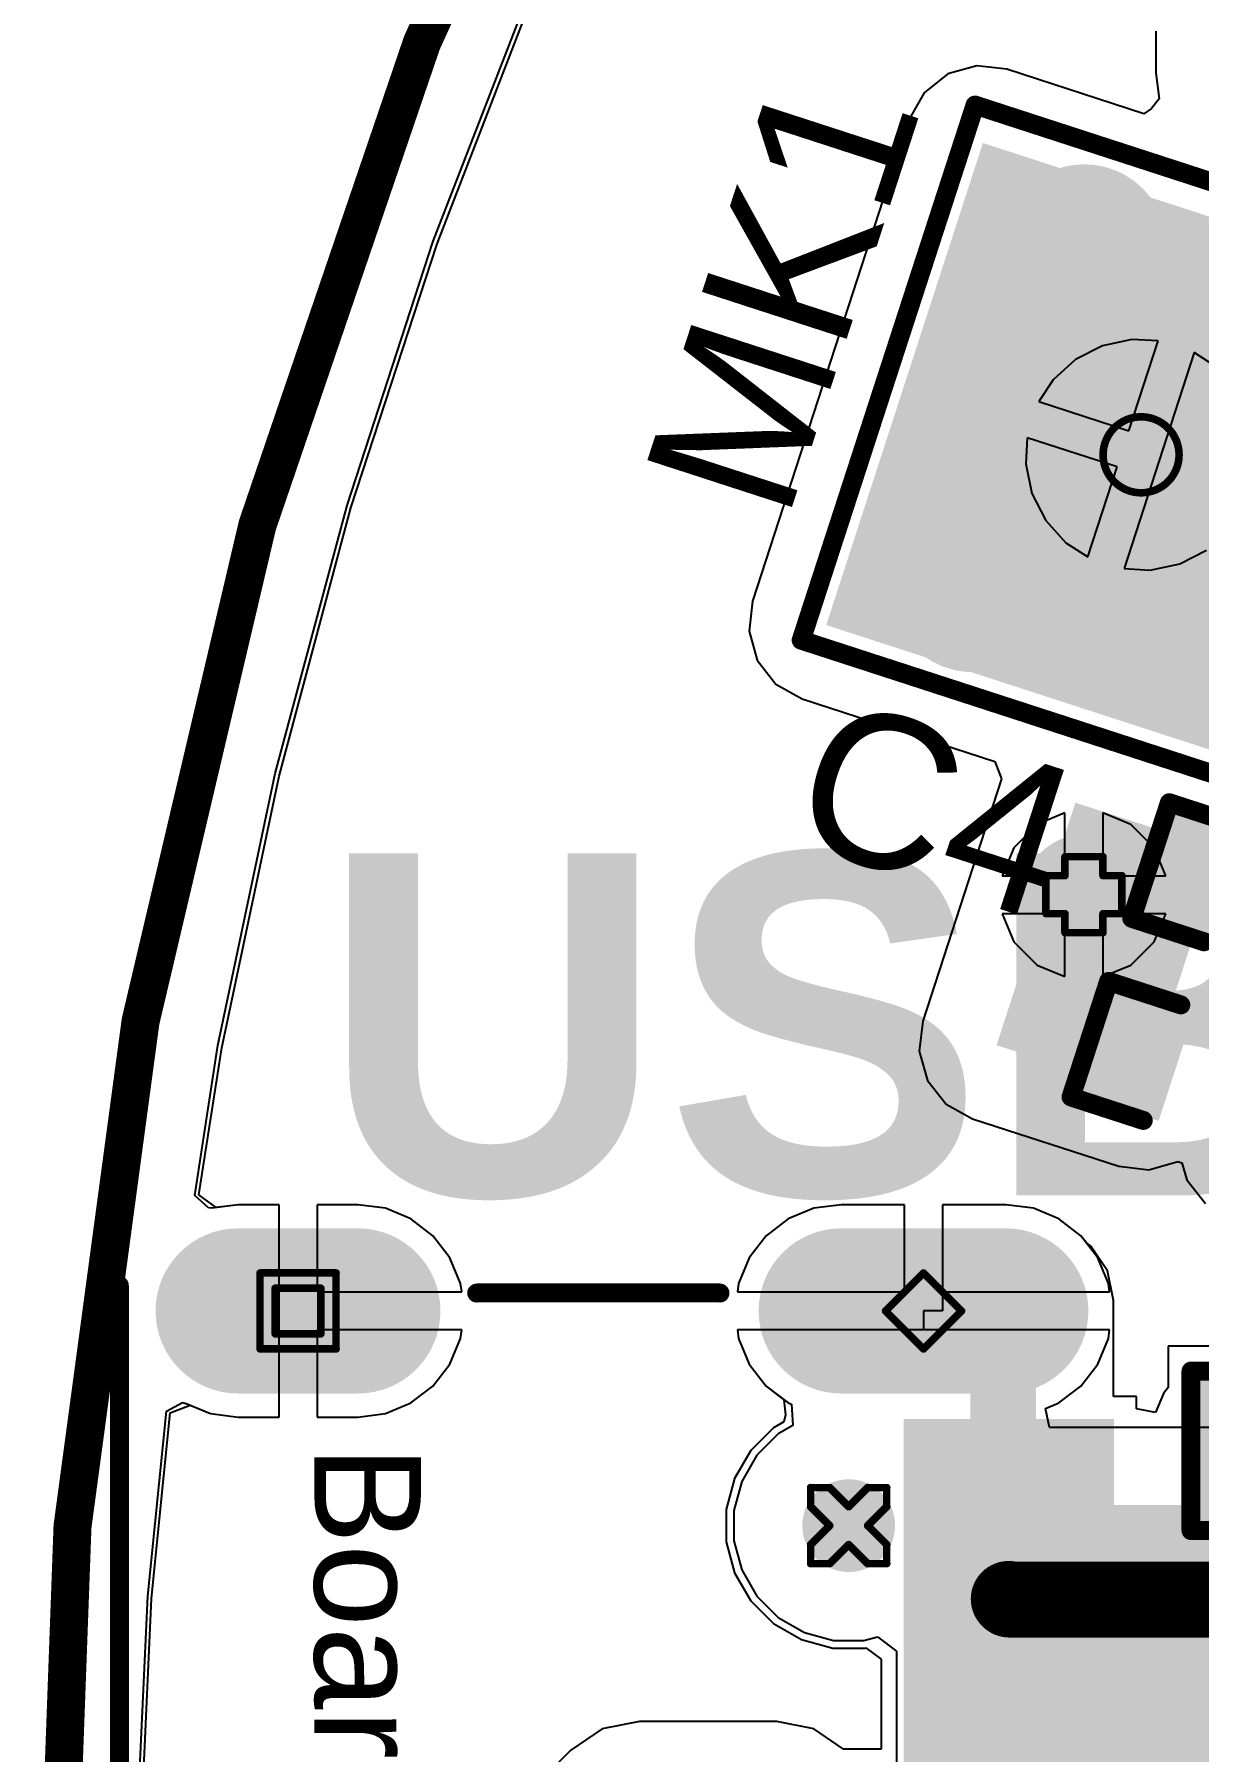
# Model space of a CAD drawing. Header units: inches. Extents: x -60 to 307, y -25 to 134.
# Drawn here: x -12.22 to -4.44, y 22.48 to 33.96 of the extents above; entities that cross this region are included whole.
import ezdxf

# ---------------------------------------------------------------- set-up
doc = ezdxf.new("R2010")
doc.units = ezdxf.units.IN
for name, color, linetype in [('BOARD OUTLINE', 216, 'Continuous'), ('Bottom Layer', 5, 'Continuous'), ('Bottom Solder', 6, 'Continuous'), ('Drill Drawing', 1, 'Continuous'), ('Multi-Layer', 9, 'Continuous'), ('Pad Holes', 156, 'Continuous'), ('Top Layer', 1, 'Continuous'), ('Top Overlay', 2, 'Continuous'), ('Top Paste', 8, 'Continuous'), ('Top Solder', 216, 'Continuous'), ('Via Holes', 16, 'Continuous')]:
    doc.layers.add(name, color=color, linetype=linetype)
doc.styles.add('Arial', font='', dxfattribs={"height": 0.2})
doc.styles.add('Arial_Bold', font='', dxfattribs={"height": 0.2})
doc.styles.get('Arial').set_extended_font_data('Arial')
doc.styles.get('Arial_Bold').set_extended_font_data('Arial', bold=True)

# ---------------------------------------------------------------- blocks, each defined once
blk = doc.blocks.new('C___0603_5')
at = {"layer": 'Top Layer'}
for points in [[(-0.381, 0.445), (-0.381, -0.445), (-1.143, -0.445), (-1.143, 0.445)], [(1.143, 0.445), (1.143, -0.445), (0.381, -0.445), (0.381, 0.445)]]:
    blk.add_hatch(color=1, dxfattribs=at).paths.add_polyline_path(points)
at = {"layer": 'Top Paste'}
for points in [[(-0.381, 0.445), (-0.381, -0.445), (-1.143, -0.445), (-1.143, 0.445)], [(1.143, 0.445), (1.143, -0.445), (0.381, -0.445), (0.381, 0.445)]]:
    blk.add_hatch(color=8, dxfattribs=at).paths.add_polyline_path(points)
at = {"layer": 'Top Solder'}
for points in [[(-0.321, 0.504), (-0.321, -0.504), (-1.203, -0.504), (-1.203, 0.504)], [(1.203, 0.504), (1.203, -0.504), (0.321, -0.504), (0.321, 0.504)]]:
    blk.add_hatch(color=216, dxfattribs=at).paths.add_polyline_path(points)
at = {"layer": 'Top Overlay', "const_width": 0.127}
for points in [[(-1.245, 0.533), (-0.457, 0.533)], [(-1.245, -0.533), (-1.245, 0.533)], [(0.457, 0.533), (1.245, 0.533)], [(1.245, -0.533), (1.245, 0.533)], [(-1.245, -0.533), (-0.457, -0.533)], [(0.457, -0.533), (1.245, -0.533)]]:
    blk.add_lwpolyline(points, dxfattribs=at)
at = {"layer": 'Top Overlay', "const_width": 0.0635}
for points in [[(-1.276, 0.533, 1), (-1.213, 0.533, 1)], [(-1.276, 0.533, 1), (-1.213, 0.533, 1)], [(-0.489, 0.533, 1), (-0.425, 0.533, 1)], [(0.425, 0.533, 1), (0.489, 0.533, 1)], [(1.213, 0.533, 1), (1.276, 0.533, 1)], [(1.213, 0.533, 1), (1.276, 0.533, 1)], [(-1.276, -0.533, 1), (-1.213, -0.533, 1)], [(-1.276, -0.533, 1), (-1.213, -0.533, 1)], [(-0.489, -0.533, 1), (-0.425, -0.533, 1)], [(0.425, -0.533, 1), (0.489, -0.533, 1)], [(1.213, -0.533, 1), (1.276, -0.533, 1)], [(1.213, -0.533, 1), (1.276, -0.533, 1)]]:
    blk.add_lwpolyline(points, format="xyb", close=True, dxfattribs=at)
blk = doc.blocks.new('SPM0687LR5H_1_28')
at = {"layer": 'Bottom Solder'}
h = blk.add_hatch(color=6, dxfattribs=at)
edge = h.paths.add_edge_path()
edge.add_arc((0, -0.913), 0.102, 0, 360)
at = {"layer": 'Pad Holes'}
h = blk.add_hatch(color=7, dxfattribs=at)
edge = h.paths.add_edge_path()
edge.add_arc((0, -0.913), 0.512, 0, 360)
at = {"layer": 'Top Layer'}
h = blk.add_hatch(color=1, dxfattribs=at)
edge = h.paths.add_edge_path()
edge.add_arc((-1.204, 1.703), 0.45, 0, 360)
h = blk.add_hatch(color=1, dxfattribs=at)
edge = h.paths.add_edge_path()
edge.add_arc((0, 1.703), 0.45, 0, 360)
h = blk.add_hatch(color=1, dxfattribs=at)
edge = h.paths.add_edge_path()
edge.add_arc((1.204, 1.703), 0.45, 0, 360)
h = blk.add_hatch(color=1, dxfattribs=at)
edge = h.paths.add_edge_path()
edge.add_arc((0, -0.913), 0.838, 0, 360)
h = blk.add_hatch(color=1, dxfattribs=at)
edge = h.paths.add_edge_path()
edge.add_arc((-1.204, -1.703), 0.45, 0, 360)
h = blk.add_hatch(color=1, dxfattribs=at)
edge = h.paths.add_edge_path()
edge.add_arc((1.204, -1.703), 0.45, 0, 360)
at = {"layer": 'Top Paste'}
h = blk.add_hatch(color=8, dxfattribs=at)
edge = h.paths.add_edge_path()
edge.add_arc((-1.204, 1.703), 0.45, 0, 360)
h = blk.add_hatch(color=8, dxfattribs=at)
edge = h.paths.add_edge_path()
edge.add_arc((0, 1.703), 0.45, 0, 360)
h = blk.add_hatch(color=8, dxfattribs=at)
edge = h.paths.add_edge_path()
edge.add_arc((1.204, 1.703), 0.45, 0, 360)
h = blk.add_hatch(color=8, dxfattribs=at)
edge = h.paths.add_edge_path()
edge.add_arc((-1.204, -1.703), 0.45, 0, 360)
h = blk.add_hatch(color=8, dxfattribs=at)
edge = h.paths.add_edge_path()
edge.add_arc((1.204, -1.703), 0.45, 0, 360)
at = {"layer": 'Top Solder'}
h = blk.add_hatch(color=216, dxfattribs=at)
edge = h.paths.add_edge_path()
edge.add_arc((-1.204, 1.703), 0.552, 0, 360)
h = blk.add_hatch(color=216, dxfattribs=at)
edge = h.paths.add_edge_path()
edge.add_arc((0, 1.703), 0.552, 0, 360)
h = blk.add_hatch(color=216, dxfattribs=at)
edge = h.paths.add_edge_path()
edge.add_arc((1.204, 1.703), 0.552, 0, 360)
h = blk.add_hatch(color=216, dxfattribs=at)
edge = h.paths.add_edge_path()
edge.add_arc((0, -0.913), 0.94, 0, 360)
h = blk.add_hatch(color=216, dxfattribs=at)
edge = h.paths.add_edge_path()
edge.add_arc((-1.204, -1.703), 0.552, 0, 360)
h = blk.add_hatch(color=216, dxfattribs=at)
edge = h.paths.add_edge_path()
edge.add_arc((1.204, -1.703), 0.552, 0, 360)
at = {"layer": 'Top Overlay', "const_width": 0.127}
for points in [[(1.88, 2.436), (-1.88, 2.436)], [(-1.88, -2.69), (-1.88, 2.436)], [(1.88, -2.69), (1.88, 2.436)], [(-2.032, 1.778), (-2.159, 1.905)], [(-2.159, 1.651), (-2.159, 1.905)], [(-2.159, 1.651), (-2.032, 1.778)], [(1.88, -2.69), (-1.88, -2.69)]]:
    blk.add_lwpolyline(points, dxfattribs=at)
at = {"layer": 'Top Overlay', "const_width": 0.0635}
for points in [[(-1.912, 2.436, 1), (-1.848, 2.436, 1)], [(-1.912, 2.436, 1), (-1.848, 2.436, 1)], [(1.848, 2.436, 1), (1.912, 2.436, 1)], [(1.848, 2.436, 1), (1.912, 2.436, 1)], [(-2.191, 1.905, 1), (-2.127, 1.905, 1)], [(-2.191, 1.905, 1), (-2.127, 1.905, 1)], [(-2.064, 1.778, 1), (-2, 1.778, 1)], [(-2.064, 1.778, 1), (-2, 1.778, 1)], [(-2.191, 1.651, 1), (-2.127, 1.651, 1)], [(-2.191, 1.651, 1), (-2.127, 1.651, 1)], [(-1.912, -2.69, 1), (-1.848, -2.69, 1)], [(-1.912, -2.69, 1), (-1.848, -2.69, 1)], [(1.848, -2.69, 1), (1.912, -2.69, 1)], [(1.848, -2.69, 1), (1.912, -2.69, 1)]]:
    blk.add_lwpolyline(points, format="xyb", close=True, dxfattribs=at)
blk = doc.blocks.new('TYPE_C_31_M_12__30')
at = {"layer": 'Bottom Layer'}
h = blk.add_hatch(color=5, dxfattribs=at)
edge = h.paths.add_edge_path()
edge.add_arc((-1.125, -0.02), 0.45, 0, 180)
edge.add_line((-1.575, -0.02), (-1.575, -1.12))
edge.add_arc((-1.125, -1.12), 0.45, 180, 360)
edge.add_line((-0.675, -1.12), (-0.675, -0.02))
h = blk.add_hatch(color=5, dxfattribs=at)
edge = h.paths.add_edge_path()
edge.add_arc((7.525, -1.12), 0.45, 180, 360)
edge.add_line((7.975, -1.12), (7.975, -0.02))
edge.add_arc((7.525, -0.02), 0.45, 0, 180)
edge.add_line((7.075, -0.02), (7.075, -1.12))
h = blk.add_hatch(color=5, dxfattribs=at)
edge = h.paths.add_edge_path()
edge.add_arc((-1.125, -5.15), 0.45, 180, 360)
edge.add_line((-0.675, -5.15), (-0.675, -4.35))
edge.add_arc((-1.125, -4.35), 0.45, 0, 180)
edge.add_line((-1.575, -4.35), (-1.575, -5.15))
h = blk.add_hatch(color=5, dxfattribs=at)
edge = h.paths.add_edge_path()
edge.add_arc((7.525, -5.15), 0.45, 180, 360)
edge.add_line((7.975, -5.15), (7.975, -4.35))
edge.add_arc((7.525, -4.35), 0.45, 0, 180)
edge.add_line((7.075, -4.35), (7.075, -5.15))
at = {"layer": 'Bottom Solder'}
h = blk.add_hatch(color=6, dxfattribs=at)
edge = h.paths.add_edge_path()
edge.add_arc((-1.125, -0.02), 0.552, 0, 180)
edge.add_line((-1.677, -0.02), (-1.677, -1.12))
edge.add_arc((-1.125, -1.12), 0.552, 180, 360)
edge.add_line((-0.573, -1.12), (-0.573, -0.02))
h = blk.add_hatch(color=6, dxfattribs=at)
edge = h.paths.add_edge_path()
edge.add_arc((7.525, -1.12), 0.552, 180, 360)
edge.add_line((8.077, -1.12), (8.077, -0.02))
edge.add_arc((7.525, -0.02), 0.552, 0, 180)
edge.add_line((6.973, -0.02), (6.973, -1.12))
h = blk.add_hatch(color=6, dxfattribs=at)
edge = h.paths.add_edge_path()
edge.add_arc((0.31, -1.07), 0.102, 0, 360)
h = blk.add_hatch(color=6, dxfattribs=at)
edge = h.paths.add_edge_path()
edge.add_arc((6.09, -1.07), 0.102, 0, 360)
h = blk.add_hatch(color=6, dxfattribs=at)
edge = h.paths.add_edge_path()
edge.add_arc((-1.125, -5.15), 0.552, 180, 360)
edge.add_line((-0.573, -5.15), (-0.573, -4.35))
edge.add_arc((-1.125, -4.35), 0.552, 0, 180)
edge.add_line((-1.677, -4.35), (-1.677, -5.15))
h = blk.add_hatch(color=6, dxfattribs=at)
edge = h.paths.add_edge_path()
edge.add_arc((7.525, -5.15), 0.552, 180, 360)
edge.add_line((8.077, -5.15), (8.077, -4.35))
edge.add_arc((7.525, -4.35), 0.552, 0, 180)
edge.add_line((6.973, -4.35), (6.973, -5.15))
at = {"layer": 'Multi-Layer'}
h = blk.add_hatch(color=9, dxfattribs=at)
edge = h.paths.add_edge_path()
edge.add_arc((-1.125, -0.02), 0.45, 0, 180)
edge.add_line((-1.575, -0.02), (-1.575, -1.12))
edge.add_arc((-1.125, -1.12), 0.45, 180, 360)
edge.add_line((-0.675, -1.12), (-0.675, -0.02))
h = blk.add_hatch(color=9, dxfattribs=at)
edge = h.paths.add_edge_path()
edge.add_arc((7.525, -1.12), 0.45, 180, 360)
edge.add_line((7.975, -1.12), (7.975, -0.02))
edge.add_arc((7.525, -0.02), 0.45, 0, 180)
edge.add_line((7.075, -0.02), (7.075, -1.12))
h = blk.add_hatch(color=9, dxfattribs=at)
edge = h.paths.add_edge_path()
edge.add_arc((-1.125, -5.15), 0.45, 180, 360)
edge.add_line((-0.675, -5.15), (-0.675, -4.35))
edge.add_arc((-1.125, -4.35), 0.45, 0, 180)
edge.add_line((-1.575, -4.35), (-1.575, -5.15))
h = blk.add_hatch(color=9, dxfattribs=at)
edge = h.paths.add_edge_path()
edge.add_arc((7.525, -5.15), 0.45, 180, 360)
edge.add_line((7.975, -5.15), (7.975, -4.35))
edge.add_arc((7.525, -4.35), 0.45, 0, 180)
edge.add_line((7.075, -4.35), (7.075, -5.15))
at = {"layer": 'Pad Holes'}
h = blk.add_hatch(color=7, dxfattribs=at)
edge = h.paths.add_edge_path()
edge.add_arc((-1.125, -1.12), 0.3, 180, 360)
edge.add_line((-0.825, -1.12), (-0.825, -0.02))
edge.add_arc((-1.125, -0.02), 0.3, 0, 180)
edge.add_line((-1.425, -0.02), (-1.425, -1.12))
h = blk.add_hatch(color=7, dxfattribs=at)
edge = h.paths.add_edge_path()
edge.add_arc((7.525, -1.12), 0.3, 180, 360)
edge.add_line((7.825, -1.12), (7.825, -0.02))
edge.add_arc((7.525, -0.02), 0.3, 0, 180)
edge.add_line((7.225, -0.02), (7.225, -1.12))
h = blk.add_hatch(color=7, dxfattribs=at)
edge = h.paths.add_edge_path()
edge.add_arc((0.31, -1.07), 0.31, 0, 360)
h = blk.add_hatch(color=7, dxfattribs=at)
edge = h.paths.add_edge_path()
edge.add_arc((6.09, -1.07), 0.31, 0, 360)
h = blk.add_hatch(color=7, dxfattribs=at)
edge = h.paths.add_edge_path()
edge.add_arc((-1.125, -5.15), 0.3, 180, 360)
edge.add_line((-0.825, -5.15), (-0.825, -4.35))
edge.add_arc((-1.125, -4.35), 0.3, 0, 180)
edge.add_line((-1.425, -4.35), (-1.425, -5.15))
h = blk.add_hatch(color=7, dxfattribs=at)
edge = h.paths.add_edge_path()
edge.add_arc((7.525, -5.15), 0.3, 180, 360)
edge.add_line((7.825, -5.15), (7.825, -4.35))
edge.add_arc((7.525, -4.35), 0.3, 0, 180)
edge.add_line((7.225, -4.35), (7.225, -5.15))
at = {"layer": 'Top Layer'}
for points in [[(-0.3, 0.6), (0.3, 0.6), (0.3, -0.6), (-0.3, -0.6)], [(0.5, 0.6), (1.1, 0.6), (1.1, -0.6), (0.5, -0.6)], [(1.3, 0.6), (1.6, 0.6), (1.6, -0.6), (1.3, -0.6)], [(1.8, 0.6), (2.1, 0.6), (2.1, -0.6), (1.8, -0.6)], [(2.3, 0.6), (2.6, 0.6), (2.6, -0.6), (2.3, -0.6)], [(2.8, 0.6), (3.1, 0.6), (3.1, -0.6), (2.8, -0.6)], [(3.6, -0.6), (3.3, -0.6), (3.3, 0.6), (3.6, 0.6)], [(4.1, -0.6), (3.8, -0.6), (3.8, 0.6), (4.1, 0.6)], [(4.6, -0.6), (4.3, -0.6), (4.3, 0.6), (4.6, 0.6)], [(5.1, -0.6), (4.8, -0.6), (4.8, 0.6), (5.1, 0.6)], [(5.9, -0.6), (5.3, -0.6), (5.3, 0.6), (5.9, 0.6)], [(6.1, 0.6), (6.7, 0.6), (6.7, -0.6), (6.1, -0.6)]]:
    blk.add_hatch(color=1, dxfattribs=at).paths.add_polyline_path(points)
h = blk.add_hatch(color=1, dxfattribs=at)
edge = h.paths.add_edge_path()
edge.add_arc((-1.125, -0.02), 0.45, 0, 180)
edge.add_line((-1.575, -0.02), (-1.575, -1.12))
edge.add_arc((-1.125, -1.12), 0.45, 180, 360)
edge.add_line((-0.675, -1.12), (-0.675, -0.02))
h = blk.add_hatch(color=1, dxfattribs=at)
edge = h.paths.add_edge_path()
edge.add_arc((7.525, -1.12), 0.45, 180, 360)
edge.add_line((7.975, -1.12), (7.975, -0.02))
edge.add_arc((7.525, -0.02), 0.45, 0, 180)
edge.add_line((7.075, -0.02), (7.075, -1.12))
h = blk.add_hatch(color=1, dxfattribs=at)
edge = h.paths.add_edge_path()
edge.add_arc((-1.125, -5.15), 0.45, 180, 360)
edge.add_line((-0.675, -5.15), (-0.675, -4.35))
edge.add_arc((-1.125, -4.35), 0.45, 0, 180)
edge.add_line((-1.575, -4.35), (-1.575, -5.15))
h = blk.add_hatch(color=1, dxfattribs=at)
edge = h.paths.add_edge_path()
edge.add_arc((7.525, -5.15), 0.45, 180, 360)
edge.add_line((7.975, -5.15), (7.975, -4.35))
edge.add_arc((7.525, -4.35), 0.45, 0, 180)
edge.add_line((7.075, -4.35), (7.075, -5.15))
at = {"layer": 'Top Paste'}
for points in [[(-0.3, 0.6), (0.3, 0.6), (0.3, -0.6), (-0.3, -0.6)], [(0.5, 0.6), (1.1, 0.6), (1.1, -0.6), (0.5, -0.6)], [(1.3, 0.6), (1.6, 0.6), (1.6, -0.6), (1.3, -0.6)], [(1.8, 0.6), (2.1, 0.6), (2.1, -0.6), (1.8, -0.6)], [(2.3, 0.6), (2.6, 0.6), (2.6, -0.6), (2.3, -0.6)], [(2.8, 0.6), (3.1, 0.6), (3.1, -0.6), (2.8, -0.6)], [(3.6, -0.6), (3.3, -0.6), (3.3, 0.6), (3.6, 0.6)], [(4.1, -0.6), (3.8, -0.6), (3.8, 0.6), (4.1, 0.6)], [(4.6, -0.6), (4.3, -0.6), (4.3, 0.6), (4.6, 0.6)], [(5.1, -0.6), (4.8, -0.6), (4.8, 0.6), (5.1, 0.6)], [(5.9, -0.6), (5.3, -0.6), (5.3, 0.6), (5.9, 0.6)], [(6.1, 0.6), (6.7, 0.6), (6.7, -0.6), (6.1, -0.6)]]:
    blk.add_hatch(color=8, dxfattribs=at).paths.add_polyline_path(points)
at = {"layer": 'Top Solder'}
for points in [[(-0.402, 0.702), (0.402, 0.702), (0.402, -0.702), (-0.402, -0.702)], [(0.398, 0.702), (1.202, 0.702), (1.202, -0.702), (0.398, -0.702)], [(1.198, 0.702), (1.702, 0.702), (1.702, -0.702), (1.198, -0.702)], [(1.698, 0.702), (2.202, 0.702), (2.202, -0.702), (1.698, -0.702)], [(2.198, 0.702), (2.702, 0.702), (2.702, -0.702), (2.198, -0.702)], [(2.698, 0.702), (3.202, 0.702), (3.202, -0.702), (2.698, -0.702)], [(3.702, -0.702), (3.198, -0.702), (3.198, 0.702), (3.702, 0.702)], [(4.202, -0.702), (3.698, -0.702), (3.698, 0.702), (4.202, 0.702)], [(4.702, -0.702), (4.198, -0.702), (4.198, 0.702), (4.702, 0.702)], [(5.202, -0.702), (4.698, -0.702), (4.698, 0.702), (5.202, 0.702)], [(6.002, -0.702), (5.198, -0.702), (5.198, 0.702), (6.002, 0.702)], [(5.998, 0.702), (6.802, 0.702), (6.802, -0.702), (5.998, -0.702)]]:
    blk.add_hatch(color=216, dxfattribs=at).paths.add_polyline_path(points)
h = blk.add_hatch(color=216, dxfattribs=at)
edge = h.paths.add_edge_path()
edge.add_arc((-1.125, -0.02), 0.552, 0, 180)
edge.add_line((-1.677, -0.02), (-1.677, -1.12))
edge.add_arc((-1.125, -1.12), 0.552, 180, 360)
edge.add_line((-0.573, -1.12), (-0.573, -0.02))
h = blk.add_hatch(color=216, dxfattribs=at)
edge = h.paths.add_edge_path()
edge.add_arc((7.525, -1.12), 0.552, 180, 360)
edge.add_line((8.077, -1.12), (8.077, -0.02))
edge.add_arc((7.525, -0.02), 0.552, 0, 180)
edge.add_line((6.973, -0.02), (6.973, -1.12))
h = blk.add_hatch(color=216, dxfattribs=at)
edge = h.paths.add_edge_path()
edge.add_arc((0.31, -1.07), 0.102, 0, 360)
h = blk.add_hatch(color=216, dxfattribs=at)
edge = h.paths.add_edge_path()
edge.add_arc((6.09, -1.07), 0.102, 0, 360)
h = blk.add_hatch(color=216, dxfattribs=at)
edge = h.paths.add_edge_path()
edge.add_arc((-1.125, -5.15), 0.552, 180, 360)
edge.add_line((-0.573, -5.15), (-0.573, -4.35))
edge.add_arc((-1.125, -4.35), 0.552, 0, 180)
edge.add_line((-1.677, -4.35), (-1.677, -5.15))
h = blk.add_hatch(color=216, dxfattribs=at)
edge = h.paths.add_edge_path()
edge.add_arc((7.525, -5.15), 0.552, 180, 360)
edge.add_line((8.077, -5.15), (8.077, -4.35))
edge.add_arc((7.525, -4.35), 0.552, 0, 180)
edge.add_line((6.973, -4.35), (6.973, -5.15))
at = {"layer": 'Top Overlay'}
for points, const_width in [([(-1.245, -3.556), (-1.245, -1.93)], 0.127), ([(7.645, -3.556), (7.645, -1.93)], 0.127), ([(3.073, -5.258), (3.073, -5.004)], 0.254), ([(3.378, -5.258), (2.769, -5.258)], 0.254), ([(3.073, -5.563), (2.769, -5.258)], 0.254), ([(3.073, -5.563), (3.378, -5.258)], 0.254), ([(7.695, -5.944), (-1.295, -5.944)], 0.127)]:
    blk.add_lwpolyline(points, dxfattribs=dict(at, const_width=const_width))
for points, const_width in [([(-1.276, -1.93, 1), (-1.213, -1.93, 1)], 0.0635), ([(7.613, -1.93, 1), (7.676, -1.93, 1)], 0.0635), ([(-1.276, -3.556, 1), (-1.213, -3.556, 1)], 0.0635), ([(7.613, -3.556, 1), (7.676, -3.556, 1)], 0.0635), ([(3.01, -5.004, 1), (3.137, -5.004, 1)], 0.127), ([(2.705, -5.258, 1), (2.832, -5.258, 1)], 0.127), ([(2.705, -5.258, 1), (2.832, -5.258, 1)], 0.127), ([(3.01, -5.258, 1), (3.137, -5.258, 1)], 0.127), ([(3.315, -5.258, 1), (3.442, -5.258, 1)], 0.127), ([(3.315, -5.258, 1), (3.442, -5.258, 1)], 0.127), ([(3.01, -5.563, 1), (3.137, -5.563, 1)], 0.127), ([(3.01, -5.563, 1), (3.137, -5.563, 1)], 0.127), ([(-1.327, -5.944, 1), (-1.264, -5.944, 1)], 0.0635), ([(7.664, -5.944, 1), (7.727, -5.944, 1)], 0.0635)]:
    blk.add_lwpolyline(points, format="xyb", close=True, dxfattribs=dict(at, const_width=const_width))
at = {"layer": 'Top Overlay', "style": 'Arial'}
blk.add_text('Board Edge', height=0.7112, dxfattribs=at).set_placement((-0.229, -4.64))
blk = doc.blocks.new('C___0402_74')
at = {"layer": 'Top Layer'}
for points in [[(-0.699, -0.318), (-0.699, 0.318), (-0.241, 0.318), (-0.241, -0.318)], [(0.241, -0.318), (0.241, 0.318), (0.699, 0.318), (0.699, -0.318)]]:
    blk.add_hatch(color=1, dxfattribs=at).paths.add_polyline_path(points)
at = {"layer": 'Top Paste'}
for points in [[(-0.699, -0.318), (-0.699, 0.318), (-0.241, 0.318), (-0.241, -0.318)], [(0.241, -0.318), (0.241, 0.318), (0.699, 0.318), (0.699, -0.318)]]:
    blk.add_hatch(color=8, dxfattribs=at).paths.add_polyline_path(points)
at = {"layer": 'Top Solder'}
for points in [[(-0.758, -0.377), (-0.758, 0.377), (-0.181, 0.377), (-0.181, -0.377)], [(0.181, -0.377), (0.181, 0.377), (0.758, 0.377), (0.758, -0.377)]]:
    blk.add_hatch(color=216, dxfattribs=at).paths.add_polyline_path(points)
at = {"layer": 'Top Overlay', "const_width": 0.127}
for points in [[(-0.279, 0.406), (-0.787, 0.406)], [(-0.787, 0.406), (-0.787, -0.406)], [(0.787, 0.406), (0.279, 0.406)], [(0.787, 0.406), (0.787, -0.406)], [(-0.279, -0.406), (-0.787, -0.406)], [(0.787, -0.406), (0.279, -0.406)]]:
    blk.add_lwpolyline(points, dxfattribs=at)
at = {"layer": 'Top Overlay', "const_width": 0.0635}
for points in [[(-0.819, 0.406, 1), (-0.756, 0.406, 1)], [(-0.819, 0.406, 1), (-0.756, 0.406, 1)], [(-0.311, 0.406, 1), (-0.248, 0.406, 1)], [(0.248, 0.406, 1), (0.311, 0.406, 1)], [(0.756, 0.406, 1), (0.819, 0.406, 1)], [(0.756, 0.406, 1), (0.819, 0.406, 1)], [(-0.819, -0.406, 1), (-0.756, -0.406, 1)], [(-0.819, -0.406, 1), (-0.756, -0.406, 1)], [(-0.311, -0.406, 1), (-0.248, -0.406, 1)], [(0.248, -0.406, 1), (0.311, -0.406, 1)], [(0.756, -0.406, 1), (0.819, -0.406, 1)], [(0.756, -0.406, 1), (0.819, -0.406, 1)]]:
    blk.add_lwpolyline(points, format="xyb", close=True, dxfattribs=at)
blk = doc.blocks.new('C___0402_75')
at = {"layer": 'Top Layer'}
for points in [[(-0.699, -0.318), (-0.699, 0.318), (-0.241, 0.318), (-0.241, -0.318)], [(0.241, -0.318), (0.241, 0.318), (0.699, 0.318), (0.699, -0.318)]]:
    blk.add_hatch(color=1, dxfattribs=at).paths.add_polyline_path(points)
at = {"layer": 'Top Paste'}
for points in [[(-0.699, -0.318), (-0.699, 0.318), (-0.241, 0.318), (-0.241, -0.318)], [(0.241, -0.318), (0.241, 0.318), (0.699, 0.318), (0.699, -0.318)]]:
    blk.add_hatch(color=8, dxfattribs=at).paths.add_polyline_path(points)
at = {"layer": 'Top Solder'}
for points in [[(-0.758, -0.377), (-0.758, 0.377), (-0.181, 0.377), (-0.181, -0.377)], [(0.181, -0.377), (0.181, 0.377), (0.758, 0.377), (0.758, -0.377)]]:
    blk.add_hatch(color=216, dxfattribs=at).paths.add_polyline_path(points)
at = {"layer": 'Top Overlay', "const_width": 0.127}
for points in [[(-0.787, 0.406), (-0.787, -0.406)], [(-0.279, 0.406), (-0.787, 0.406)], [(0.787, 0.406), (0.279, 0.406)], [(0.787, 0.406), (0.787, -0.406)], [(-0.279, -0.406), (-0.787, -0.406)], [(0.787, -0.406), (0.279, -0.406)]]:
    blk.add_lwpolyline(points, dxfattribs=at)
at = {"layer": 'Top Overlay', "const_width": 0.0635}
for points in [[(-0.819, 0.406, 1), (-0.756, 0.406, 1)], [(-0.819, 0.406, 1), (-0.756, 0.406, 1)], [(-0.311, 0.406, 1), (-0.248, 0.406, 1)], [(0.248, 0.406, 1), (0.311, 0.406, 1)], [(0.756, 0.406, 1), (0.819, 0.406, 1)], [(0.756, 0.406, 1), (0.819, 0.406, 1)], [(-0.819, -0.406, 1), (-0.756, -0.406, 1)], [(-0.819, -0.406, 1), (-0.756, -0.406, 1)], [(-0.311, -0.406, 1), (-0.248, -0.406, 1)], [(0.248, -0.406, 1), (0.311, -0.406, 1)], [(0.756, -0.406, 1), (0.819, -0.406, 1)], [(0.756, -0.406, 1), (0.819, -0.406, 1)]]:
    blk.add_lwpolyline(points, format="xyb", close=True, dxfattribs=at)

msp = doc.modelspace()

# ---------------------------------------------------------------- hatches: boundary and pattern name
at = {"layer": 'Bottom Layer'}
h = msp.add_hatch(color=5, dxfattribs=at)
edge = h.paths.add_edge_path()
edge.add_arc((-5.21, 28.209), 0.3, 0, 360)
msp.add_hatch(color=5, dxfattribs=at).paths.add_polyline_path([(-5.944, 18.136), (-3.226, 18.136), (-3.226, 24.13), (-5.944, 24.13)])
at = {"layer": 'Bottom Solder'}
h = msp.add_hatch(color=6, dxfattribs=at)
edge = h.paths.add_edge_path()
edge.add_arc((-5.21, 28.209), 0.402, 0, 360)
at = {"layer": 'Top Layer'}
for points in [[(-5.885, 33.233), (-6.932, 30.011), (-3.919, 29.032), (-2.872, 32.254)], [(-5.267, 28.824), (-5.794, 27.203), (-4.817, 26.886), (-4.291, 28.507)], [(-5.969, 24.5), (-5.531, 24.5), (-5.531, 25.497), (-5.969, 25.497)]]:
    msp.add_hatch(color=1, dxfattribs=at).paths.add_polyline_path(points)
h = msp.add_hatch(color=1, dxfattribs=at)
edge = h.paths.add_edge_path()
edge.add_arc((-5.21, 28.209), 0.3, 0, 360)
at = {"layer": 'Top Solder'}
h = msp.add_hatch(color=216, dxfattribs=at)
edge = h.paths.add_edge_path()
edge.add_arc((-5.21, 28.209), 0.402, 0, 360)
at = {"layer": 'Via Holes'}
h = msp.add_hatch(color=7, dxfattribs=at)
edge = h.paths.add_edge_path()
edge.add_arc((-5.21, 28.209), 0.15, 0, 360)

# ---------------------------------------------------------------- linework, layer by layer
at = {"layer": 'BOARD OUTLINE', "const_width": 0.254}
msp.add_lwpolyline([(33.89, 54.238, -6.230382), (11.984, 54.26)], format="xyb", dxfattribs=at)
at = {"layer": 'Bottom Layer'}
for p, q in [((-9.558, 32.576), (-8.888, 34.307)), ((-10.134, 30.811), (-9.558, 32.576)), ((-4.889, 31.92), (-5.086, 31.878)), ((-4.91, 31.309), (-4.714, 31.911)), ((-4.714, 31.911), (-4.889, 31.92)), ((-5.086, 31.878), (-5.266, 31.786)), ((-4.473, 31.832), (-4.708, 31.11)), ((-4.326, 31.737), (-4.473, 31.832)), ((-5.266, 31.786), (-5.416, 31.651)), ((-5.416, 31.651), (-5.511, 31.505)), ((-5.511, 31.505), (-4.91, 31.309)), ((-5.59, 31.263), (-5.599, 31.088)), ((-4.988, 31.068), (-5.59, 31.263)), ((-4.708, 31.11), (-4.942, 30.388)), ((-5.599, 31.088), (-5.557, 30.891)), ((-5.184, 30.466), (-4.988, 31.068)), ((-5.557, 30.891), (-5.465, 30.711)), ((-10.614, 29.018), (-10.134, 30.811)), ((-5.465, 30.711), (-5.33, 30.561)), ((-5.33, 30.561), (-5.184, 30.466)), ((-4.768, 30.378), (-4.57, 30.42)), ((-4.57, 30.42), (-4.39, 30.512)), ((-4.942, 30.388), (-4.768, 30.378)), ((-10.997, 27.202), (-10.614, 29.018)), ((-5.337, 28.756), (-5.523, 28.678)), ((-5.337, 28.336), (-5.337, 28.756)), ((-4.896, 28.678), (-5.083, 28.756)), ((-5.083, 28.756), (-5.083, 28.336)), ((-5.523, 28.678), (-5.679, 28.523)), ((-4.74, 28.523), (-4.896, 28.678)), ((-5.679, 28.523), (-5.757, 28.336)), ((-4.663, 28.336), (-4.74, 28.523)), ((-5.757, 28.336), (-5.337, 28.336)), ((-5.083, 28.336), (-4.663, 28.336)), ((-5.337, 28.082), (-5.757, 28.082)), ((-5.757, 28.082), (-5.679, 27.895)), ((-5.337, 27.662), (-5.337, 28.082)), ((-4.663, 28.082), (-5.083, 28.082)), ((-5.083, 28.082), (-5.083, 27.662)), ((-4.74, 27.895), (-4.663, 28.082)), ((-5.679, 27.895), (-5.523, 27.739)), ((-4.896, 27.739), (-4.74, 27.895)), ((-5.523, 27.739), (-5.337, 27.662)), ((-5.083, 27.662), (-4.896, 27.739)), ((-11.152, 26.199), (-10.997, 27.202)), ((-11.06, 26.116), (-11.152, 26.199)), ((-11.037, 26.114), (-11.06, 26.116)), ((-10.862, 26.137), (-11.037, 26.114)), ((-10.589, 26.137), (-10.862, 26.137)), ((-10.589, 25.427), (-10.589, 26.137)), ((-10.062, 26.137), (-10.335, 26.137)), ((-10.335, 26.137), (-10.335, 25.554)), ((-9.878, 26.113), (-10.062, 26.137)), ((-9.707, 26.042), (-9.878, 26.113)), ((-7.016, 26.113), (-7.187, 26.042)), ((-6.832, 26.137), (-7.016, 26.113)), ((-6.409, 26.137), (-6.832, 26.137)), ((-6.409, 25.554), (-6.409, 26.137)), ((-5.732, 26.137), (-6.155, 26.137)), ((-6.155, 26.137), (-6.155, 25.554)), ((-5.548, 26.113), (-5.732, 26.137)), ((-5.377, 26.042), (-5.548, 26.113)), ((-9.56, 25.929), (-9.707, 26.042)), ((-7.187, 26.042), (-7.334, 25.929)), ((-5.23, 25.929), (-5.377, 26.042)), ((-9.447, 25.782), (-9.56, 25.929)), ((-7.334, 25.929), (-7.447, 25.782)), ((-5.117, 25.782), (-5.23, 25.929)), ((-9.376, 25.611), (-9.447, 25.782)), ((-7.447, 25.782), (-7.518, 25.611)), ((-5.046, 25.611), (-5.117, 25.782)), ((-9.368, 25.554), (-9.376, 25.611)), ((-7.518, 25.611), (-7.525, 25.554)), ((-5.038, 25.554), (-5.046, 25.611)), ((-10.335, 25.554), (-9.368, 25.554)), ((-7.525, 25.554), (-6.409, 25.554)), ((-6.155, 25.554), (-5.038, 25.554)), ((-10.589, 24.717), (-10.589, 25.427)), ((-9.368, 25.3), (-10.335, 25.3)), ((-10.335, 25.3), (-10.335, 24.717)), ((-9.376, 25.243), (-9.368, 25.3)), ((-6.282, 25.3), (-7.525, 25.3)), ((-7.525, 25.3), (-7.518, 25.243)), ((-5.038, 25.3), (-6.282, 25.3)), ((-5.046, 25.243), (-5.038, 25.3)), ((-9.447, 25.072), (-9.376, 25.243)), ((-7.518, 25.243), (-7.447, 25.072)), ((-5.117, 25.072), (-5.046, 25.243)), ((-9.56, 24.925), (-9.447, 25.072)), ((-7.447, 25.072), (-7.334, 24.925)), ((-5.23, 24.925), (-5.117, 25.072)), ((-9.707, 24.812), (-9.56, 24.925)), ((-7.334, 24.925), (-7.187, 24.812)), ((-5.377, 24.812), (-5.23, 24.925)), ((-11.342, 24.757), (-11.233, 24.814)), ((-11.233, 24.814), (-11.209, 24.809)), ((-11.209, 24.809), (-11.046, 24.741)), ((-9.878, 24.741), (-9.707, 24.812)), ((-7.187, 24.812), (-7.165, 24.803)), ((-7.165, 24.803), (-7.156, 24.662)), ((-5.466, 24.775), (-5.377, 24.812)), ((-11.466, 23.52), (-11.342, 24.757)), ((-11.046, 24.741), (-10.862, 24.717)), ((-10.862, 24.717), (-10.589, 24.717)), ((-10.335, 24.717), (-10.062, 24.717)), ((-10.062, 24.717), (-9.878, 24.741)), ((-5.441, 24.648), (-5.466, 24.775)), ((-7.253, 24.606), (-7.396, 24.463)), ((-7.156, 24.662), (-7.253, 24.606)), ((-3.226, 24.648), (-5.441, 24.648)), ((-7.396, 24.463), (-7.497, 24.288)), ((-7.497, 24.288), (-7.549, 24.093)), ((-7.549, 24.093), (-7.549, 23.891)), ((-7.549, 23.891), (-7.497, 23.696)), ((-7.497, 23.696), (-7.396, 23.521)), ((-11.552, 21.666), (-11.466, 23.52)), ((-7.396, 23.521), (-7.253, 23.378)), ((-7.253, 23.378), (-7.078, 23.277)), ((-7.078, 23.277), (-6.883, 23.225)), ((-6.883, 23.225), (-6.681, 23.225)), ((-6.681, 23.225), (-6.589, 23.249)), ((-6.589, 23.249), (-6.462, 23.152)), ((-6.462, 23.152), (-6.462, 19.052))]:
    msp.add_line(p, q, dxfattribs=at)
at = {"layer": 'Drill Drawing'}
for points, const_width in [([(-4.574, 31.149, 1), (-5.082, 31.149, 1)], 0.0508), ([(-5.095, 31.149, 1), (-5.07, 31.149, 1)], 0.0254), ([(-4.587, 31.149, 1), (-4.562, 31.149, 1)], 0.0254), ([(-5.349, 28.463, 1), (-5.324, 28.463, 1)], 0.0254), ([(-5.349, 28.463, 1), (-5.324, 28.463, 1)], 0.0254), ([(-5.095, 28.463, 1), (-5.07, 28.463, 1)], 0.0254), ([(-5.095, 28.463, 1), (-5.07, 28.463, 1)], 0.0254), ([(-5.476, 28.336, 1), (-5.451, 28.336, 1)], 0.0254), ([(-5.476, 28.336, 1), (-5.451, 28.336, 1)], 0.0254), ([(-5.349, 28.336, 1), (-5.324, 28.336, 1)], 0.0254), ([(-5.349, 28.336, 1), (-5.324, 28.336, 1)], 0.0254), ([(-5.095, 28.336, 1), (-5.07, 28.336, 1)], 0.0254), ([(-5.095, 28.336, 1), (-5.07, 28.336, 1)], 0.0254), ([(-4.968, 28.336, 1), (-4.943, 28.336, 1)], 0.0254), ([(-4.968, 28.336, 1), (-4.943, 28.336, 1)], 0.0254), ([(-5.476, 28.082, 1), (-5.451, 28.082, 1)], 0.0254), ([(-5.476, 28.082, 1), (-5.451, 28.082, 1)], 0.0254), ([(-5.349, 28.082, 1), (-5.324, 28.082, 1)], 0.0254), ([(-5.349, 28.082, 1), (-5.324, 28.082, 1)], 0.0254), ([(-5.095, 28.082, 1), (-5.07, 28.082, 1)], 0.0254), ([(-5.095, 28.082, 1), (-5.07, 28.082, 1)], 0.0254), ([(-4.968, 28.082, 1), (-4.943, 28.082, 1)], 0.0254), ([(-4.968, 28.082, 1), (-4.943, 28.082, 1)], 0.0254), ([(-5.349, 27.955, 1), (-5.324, 27.955, 1)], 0.0254), ([(-5.349, 27.955, 1), (-5.324, 27.955, 1)], 0.0254), ([(-5.095, 27.955, 1), (-5.07, 27.955, 1)], 0.0254), ([(-5.095, 27.955, 1), (-5.07, 27.955, 1)], 0.0254), ([(-10.728, 25.681, 1), (-10.703, 25.681, 1)], 0.0254), ([(-10.728, 25.681, 1), (-10.703, 25.681, 1)], 0.0254), ([(-10.627, 25.579, 1), (-10.601, 25.579, 1)], 0.0254), ([(-10.627, 25.579, 1), (-10.601, 25.579, 1)], 0.0254), ([(-10.322, 25.579, 1), (-10.297, 25.579, 1)], 0.0254), ([(-10.322, 25.579, 1), (-10.297, 25.579, 1)], 0.0254), ([(-10.22, 25.681, 1), (-10.195, 25.681, 1)], 0.0254), ([(-10.22, 25.681, 1), (-10.195, 25.681, 1)], 0.0254), ([(-6.294, 25.681, 1), (-6.269, 25.681, 1)], 0.0254), ([(-6.294, 25.681, 1), (-6.269, 25.681, 1)], 0.0254), ([(-6.548, 25.427, 1), (-6.523, 25.427, 1)], 0.0254), ([(-6.548, 25.427, 1), (-6.523, 25.427, 1)], 0.0254), ([(-6.04, 25.427, 1), (-6.015, 25.427, 1)], 0.0254), ([(-6.04, 25.427, 1), (-6.015, 25.427, 1)], 0.0254), ([(-10.627, 25.274, 1), (-10.601, 25.274, 1)], 0.0254), ([(-10.627, 25.274, 1), (-10.601, 25.274, 1)], 0.0254), ([(-10.322, 25.274, 1), (-10.297, 25.274, 1)], 0.0254), ([(-10.322, 25.274, 1), (-10.297, 25.274, 1)], 0.0254), ([(-10.728, 25.173, 1), (-10.703, 25.173, 1)], 0.0254), ([(-10.728, 25.173, 1), (-10.703, 25.173, 1)], 0.0254), ([(-10.22, 25.173, 1), (-10.195, 25.173, 1)], 0.0254), ([(-10.22, 25.173, 1), (-10.195, 25.173, 1)], 0.0254), ([(-6.294, 25.173, 1), (-6.269, 25.173, 1)], 0.0254), ([(-6.294, 25.173, 1), (-6.269, 25.173, 1)], 0.0254), ([(-7.049, 24.246, 1), (-7.023, 24.246, 1)], 0.0254), ([(-7.049, 24.246, 1), (-7.023, 24.246, 1)], 0.0254), ([(-6.921, 24.246, 1), (-6.896, 24.246, 1)], 0.0254), ([(-6.921, 24.246, 1), (-6.896, 24.246, 1)], 0.0254), ([(-6.668, 24.246, 1), (-6.642, 24.246, 1)], 0.0254), ([(-6.668, 24.246, 1), (-6.642, 24.246, 1)], 0.0254), ([(-6.54, 24.246, 1), (-6.515, 24.246, 1)], 0.0254), ([(-6.54, 24.246, 1), (-6.515, 24.246, 1)], 0.0254), ([(-7.049, 24.119, 1), (-7.023, 24.119, 1)], 0.0254), ([(-7.049, 24.119, 1), (-7.023, 24.119, 1)], 0.0254), ([(-6.795, 24.119, 1), (-6.769, 24.119, 1)], 0.0254), ([(-6.795, 24.119, 1), (-6.769, 24.119, 1)], 0.0254), ([(-6.54, 24.119, 1), (-6.515, 24.119, 1)], 0.0254), ([(-6.54, 24.119, 1), (-6.515, 24.119, 1)], 0.0254), ([(-6.921, 23.992, 1), (-6.896, 23.992, 1)], 0.0254), ([(-6.921, 23.992, 1), (-6.896, 23.992, 1)], 0.0254), ([(-6.668, 23.992, 1), (-6.642, 23.992, 1)], 0.0254), ([(-6.668, 23.992, 1), (-6.642, 23.992, 1)], 0.0254), ([(-7.049, 23.865, 1), (-7.023, 23.865, 1)], 0.0254), ([(-7.049, 23.865, 1), (-7.023, 23.865, 1)], 0.0254), ([(-6.795, 23.865, 1), (-6.769, 23.865, 1)], 0.0254), ([(-6.795, 23.865, 1), (-6.769, 23.865, 1)], 0.0254), ([(-6.54, 23.865, 1), (-6.515, 23.865, 1)], 0.0254), ([(-6.54, 23.865, 1), (-6.515, 23.865, 1)], 0.0254), ([(-7.049, 23.738, 1), (-7.023, 23.738, 1)], 0.0254), ([(-7.049, 23.738, 1), (-7.023, 23.738, 1)], 0.0254), ([(-6.921, 23.738, 1), (-6.896, 23.738, 1)], 0.0254), ([(-6.921, 23.738, 1), (-6.896, 23.738, 1)], 0.0254), ([(-6.668, 23.738, 1), (-6.642, 23.738, 1)], 0.0254), ([(-6.668, 23.738, 1), (-6.642, 23.738, 1)], 0.0254), ([(-6.54, 23.738, 1), (-6.515, 23.738, 1)], 0.0254), ([(-6.54, 23.738, 1), (-6.515, 23.738, 1)], 0.0254)]:
    msp.add_lwpolyline(points, format="xyb", close=True, dxfattribs=dict(at, const_width=const_width))
at = {"layer": 'Drill Drawing', "const_width": 0.0508}
for points in [[(-5.337, 28.336), (-5.337, 28.463)], [(-5.337, 28.463), (-5.083, 28.463)], [(-5.083, 28.336), (-5.083, 28.463)], [(-5.464, 28.082), (-5.464, 28.336)], [(-5.464, 28.336), (-5.337, 28.336)], [(-5.083, 28.336), (-4.956, 28.336)], [(-4.956, 28.082), (-4.956, 28.336)], [(-5.464, 28.082), (-5.337, 28.082)], [(-5.337, 27.955), (-5.337, 28.082)], [(-5.083, 28.082), (-4.956, 28.082)], [(-5.083, 27.955), (-5.083, 28.082)], [(-5.337, 27.955), (-5.083, 27.955)], [(-10.716, 25.681), (-10.208, 25.681)], [(-10.716, 25.173), (-10.716, 25.681)], [(-10.614, 25.579), (-10.309, 25.579)], [(-10.614, 25.274), (-10.614, 25.579)], [(-10.309, 25.274), (-10.309, 25.579)], [(-10.208, 25.173), (-10.208, 25.681)], [(-6.536, 25.427), (-6.282, 25.681)], [(-6.282, 25.681), (-6.028, 25.427)], [(-6.536, 25.427), (-6.282, 25.173)], [(-6.282, 25.173), (-6.028, 25.427)], [(-10.614, 25.274), (-10.309, 25.274)], [(-10.716, 25.173), (-10.208, 25.173)], [(-7.036, 24.119), (-7.036, 24.246)], [(-7.036, 24.246), (-6.909, 24.246)], [(-6.909, 24.246), (-6.782, 24.119)], [(-6.782, 24.119), (-6.655, 24.246)], [(-6.655, 24.246), (-6.528, 24.246)], [(-6.528, 24.119), (-6.528, 24.246)], [(-7.036, 24.119), (-6.909, 23.992)], [(-6.655, 23.992), (-6.528, 24.119)], [(-7.036, 23.865), (-6.909, 23.992)], [(-6.655, 23.992), (-6.528, 23.865)], [(-7.036, 23.738), (-7.036, 23.865)], [(-6.909, 23.738), (-6.782, 23.865)], [(-6.782, 23.865), (-6.655, 23.738)], [(-6.528, 23.738), (-6.528, 23.865)], [(-7.036, 23.738), (-6.909, 23.738)], [(-6.655, 23.738), (-6.528, 23.738)]]:
    msp.add_lwpolyline(points, dxfattribs=at)
at = {"layer": 'Top Layer'}
for p, q in [((-9.533, 32.559), (-8.863, 34.291)), ((-4.73, 33.981), (-4.73, 33.702)), ((-5.925, 33.749), (-6.12, 33.695)), ((-5.725, 33.726), (-5.925, 33.749)), ((-6.12, 33.695), (-6.278, 33.569)), ((-4.81, 33.429), (-5.725, 33.726)), ((-4.73, 33.702), (-4.707, 33.529)), ((-6.278, 33.569), (-6.377, 33.393)), ((-4.707, 33.529), (-4.759, 33.464)), ((-4.759, 33.464), (-4.81, 33.429)), ((-6.377, 33.393), (-7.424, 30.171)), ((-6.377, 33.393), (-6.377, 33.393)), ((-10.109, 30.795), (-9.533, 32.559)), ((-10.589, 29.002), (-10.109, 30.795)), ((-7.424, 30.171), (-7.448, 29.97)), ((-7.448, 29.97), (-7.393, 29.776)), ((-7.393, 29.776), (-7.268, 29.617)), ((-7.268, 29.617), (-7.092, 29.518)), ((-7.092, 29.518), (-7.092, 29.518)), ((-7.092, 29.518), (-5.805, 29.1)), ((-5.805, 29.1), (-5.76, 28.984)), ((-10.971, 27.185), (-10.589, 29.002)), ((-5.76, 28.984), (-6.286, 27.363)), ((-6.286, 27.363), (-6.31, 27.163)), ((-11.124, 26.203), (-10.971, 27.185)), ((-6.31, 27.163), (-6.255, 26.968)), ((-6.255, 26.968), (-6.13, 26.81)), ((-6.13, 26.81), (-5.954, 26.711)), ((-5.954, 26.711), (-4.977, 26.394)), ((-4.777, 26.37), (-4.582, 26.425)), ((-4.582, 26.425), (-4.555, 26.416)), ((-4.555, 26.416), (-4.523, 26.304)), ((-4.977, 26.394), (-4.777, 26.37)), ((-4.523, 26.304), (-4.398, 26.145)), ((-11.008, 26.118), (-11.124, 26.203)), ((-10.862, 26.137), (-11.008, 26.118)), ((-10.589, 26.137), (-10.862, 26.137)), ((-10.589, 25.427), (-10.589, 26.137)), ((-10.062, 26.137), (-10.335, 26.137)), ((-10.335, 26.137), (-10.335, 25.554)), ((-9.878, 26.113), (-10.062, 26.137)), ((-9.707, 26.042), (-9.878, 26.113)), ((-7.016, 26.113), (-7.187, 26.042)), ((-6.832, 26.137), (-7.016, 26.113)), ((-6.409, 26.137), (-6.832, 26.137)), ((-6.409, 25.554), (-6.409, 26.137)), ((-5.732, 26.137), (-6.155, 26.137)), ((-6.155, 26.137), (-6.155, 25.427)), ((-5.548, 26.113), (-5.732, 26.137)), ((-5.377, 26.042), (-5.548, 26.113)), ((-9.56, 25.929), (-9.707, 26.042)), ((-7.187, 26.042), (-7.334, 25.929)), ((-5.23, 25.929), (-5.377, 26.042)), ((-9.447, 25.782), (-9.56, 25.929)), ((-7.334, 25.929), (-7.447, 25.782)), ((-5.195, 25.884), (-5.23, 25.929)), ((-5.165, 25.863), (-5.195, 25.884)), ((-5.052, 25.695), (-5.165, 25.863)), ((-9.376, 25.611), (-9.447, 25.782)), ((-7.447, 25.782), (-7.518, 25.611)), ((-9.368, 25.554), (-9.376, 25.611)), ((-7.518, 25.611), (-7.525, 25.554)), ((-5.013, 25.497), (-5.052, 25.695)), ((-10.335, 25.554), (-9.368, 25.554)), ((-7.525, 25.554), (-6.409, 25.554)), ((-5.013, 24.856), (-5.013, 25.497)), ((-10.589, 24.717), (-10.589, 25.427)), ((-6.155, 25.427), (-6.282, 25.427)), ((-6.282, 25.427), (-6.282, 25.3)), ((-9.368, 25.3), (-10.335, 25.3)), ((-10.335, 25.3), (-10.335, 24.717)), ((-9.376, 25.243), (-9.368, 25.3)), ((-6.282, 25.3), (-7.525, 25.3)), ((-7.525, 25.3), (-7.518, 25.243)), ((-9.447, 25.072), (-9.376, 25.243)), ((-7.518, 25.243), (-7.447, 25.072)), ((-4.317, 25.191), (-4.647, 25.191)), ((-4.647, 25.191), (-4.647, 24.916)), ((-9.56, 24.925), (-9.447, 25.072)), ((-7.447, 25.072), (-7.334, 24.925)), ((-9.707, 24.812), (-9.56, 24.925)), ((-7.334, 24.925), (-7.215, 24.833)), ((-4.647, 24.916), (-4.678, 24.876)), ((-11.316, 24.745), (-11.183, 24.798)), ((-11.183, 24.798), (-11.046, 24.741)), ((-9.878, 24.741), (-9.707, 24.812)), ((-7.215, 24.833), (-7.205, 24.732)), ((-4.858, 24.856), (-5.013, 24.856)), ((-4.858, 24.773), (-4.858, 24.856)), ((-4.678, 24.876), (-4.731, 24.748)), ((-11.441, 23.504), (-11.316, 24.745)), ((-11.046, 24.741), (-10.862, 24.717)), ((-10.862, 24.717), (-10.589, 24.717)), ((-10.335, 24.717), (-10.062, 24.717)), ((-10.062, 24.717), (-9.878, 24.741)), ((-7.215, 24.686), (-7.284, 24.646)), ((-7.205, 24.732), (-7.215, 24.686)), ((-4.731, 24.748), (-4.858, 24.773)), ((-7.284, 24.646), (-7.436, 24.494)), ((-7.436, 24.494), (-7.544, 24.308)), ((-7.544, 24.308), (-7.6, 24.099)), ((-7.6, 24.099), (-7.6, 23.884)), ((-7.6, 23.884), (-7.544, 23.676)), ((-7.544, 23.676), (-7.436, 23.49)), ((-11.526, 21.649), (-11.441, 23.504)), ((-7.436, 23.49), (-7.284, 23.337)), ((-7.284, 23.337), (-7.098, 23.23)), ((-7.098, 23.23), (-6.889, 23.174)), ((-6.889, 23.174), (-6.674, 23.174)), ((-6.674, 23.174), (-6.667, 23.176)), ((-6.667, 23.176), (-6.566, 23.099)), ((-6.566, 23.099), (-6.566, 22.499)), ((-8.429, 22.633), (-8.639, 22.492)), ((-8.181, 22.682), (-8.429, 22.633)), ((-7.263, 22.682), (-8.181, 22.682)), ((-7.015, 22.633), (-7.263, 22.682)), ((-6.816, 22.499), (-7.015, 22.633)), ((-6.566, 22.499), (-6.816, 22.499)), ((-8.639, 22.492), (-9.038, 22.093))]:
    msp.add_line(p, q, dxfattribs=at)
at = {"layer": 'Top Layer', "const_width": 0.508}
for points in [[(-5.712, 23.502), (-5.708, 23.498)], [(-5.708, 23.498), (-4.015, 23.498)]]:
    msp.add_lwpolyline(points, dxfattribs=at)
at = {"layer": 'Top Layer', "const_width": 0.254}
for points in [[(-5.839, 23.502, 1), (-5.585, 23.502, 1)], [(-5.835, 23.498, 1), (-5.581, 23.498, 1)], [(-5.835, 23.498, 1), (-5.581, 23.498, 1)]]:
    msp.add_lwpolyline(points, format="xyb", close=True, dxfattribs=at)

# ---------------------------------------------------------------- block references
for name, p, rotation in [('SPM0687LR5H_1_28', (-3.96, 30.867), 252), ('C___0402_74', (-4.016, 28.194), 162), ('C___0402_75', (-4.422, 27), 162), ('TYPE_C_31_M_12__30', (-5.712, 24.302), 270)]:
    msp.add_blockref(name, p, dxfattribs=dict(rotation=rotation))
msp.add_blockref('C___0603_5', (-3.25, 24.492))

# ---------------------------------------------------------------- texts
at = {"layer": 'Top Overlay'}
for s, height, rotation, style, p in [('MK1', 1.016, 72, 'Arial', (-7.197, 30.689)), ('C4', 1.016, 342, 'Arial', (-7.213, 28.582)), ('USB', 2.286, 360, 'Arial_Bold', (-10.312, 26.199))]:
    msp.add_text(s, height=height, rotation=rotation, dxfattribs=dict(at, style=style)).set_placement(p)

doc.saveas('drawing.dxf')
